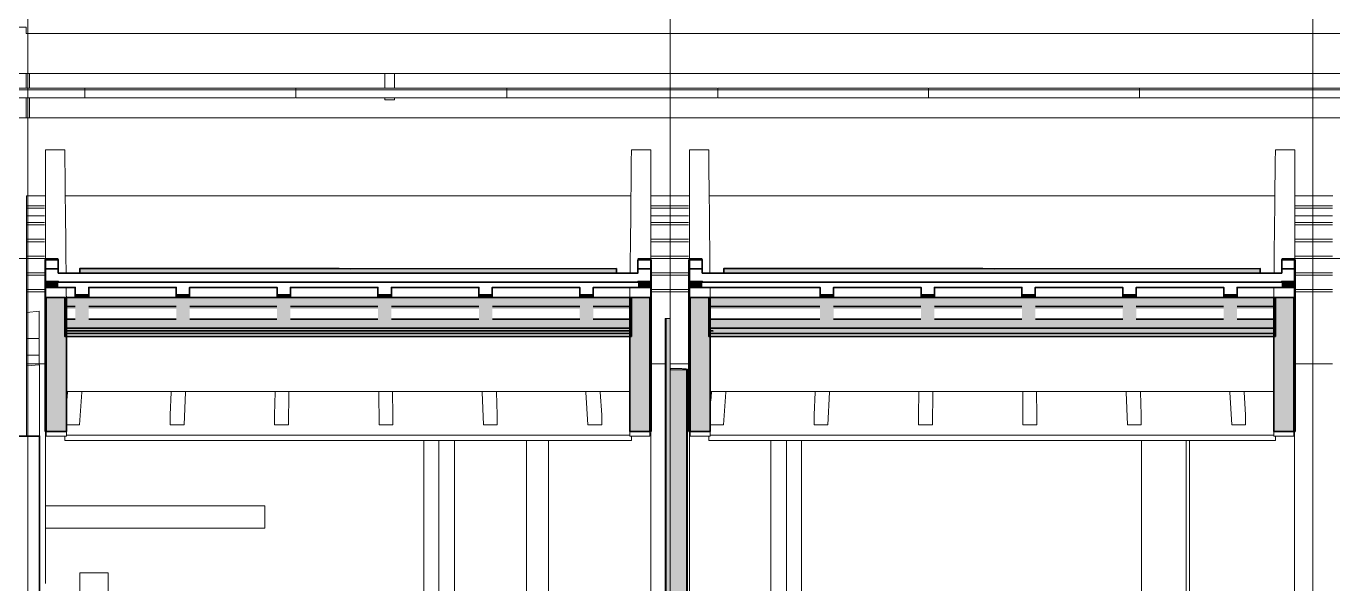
# Model space of a CAD drawing. Header units: millimetres. Extents: x 0 to 153524, y 0 to 59400.
# Drawn here: x 34685 to 40535, y 46951 to 49449 of the extents above; entities that cross this region are included whole.
import ezdxf

# ---------------------------------------------------------------- set-up
doc = ezdxf.new("R2010")
doc.units = ezdxf.units.MM
doc.linetypes.add('DASHDOT', pattern=[3.556, 2.54, -0.508, 0, -0.508])
for name, color, linetype, lineweight in [('01_切断（構造・壁）', 7, 'Continuous', 35), ('02_切断（家具）', 8, 'Continuous', 18), ('03_切断（ガラス）', 5, 'Continuous', 13), ('05_断熱（仮）', 2, 'Continuous', 9), ('10_見えがかり', 7, 'Continuous', 13), ('11_見えがかり（家具）', 8, 'Continuous', 9), ('12_見えがかり（ガラス）', 5, 'Continuous', 9), ('40_通り芯', 1, 'DASHDOT', 9)]:
    doc.layers.add(name, color=color, linetype=linetype, lineweight=lineweight)

msp = doc.modelspace()

# ---------------------------------------------------------------- hatches: boundary and pattern name
at = {"layer": '01_切断（構造・壁）'}
for points in [[(34769.2, 47633.3), (34769.2, 47701.5), (34769.2, 48402.3), (34769.4, 48402.3), (34771.1, 48402.3), (34771.1, 48334.1), (34771.1, 47633.3), (34771, 47633.3), (34771, 47633.3)], [(37482.9, 47633.3), (37481.1, 47633.3), (37481.1, 47701.5), (37481.1, 48402.3), (37481.3, 48402.3), (37483, 48402.3), (37483, 48334.1), (37483, 47633.3)], [(37654.1, 47633.3), (37653.9, 47633.3), (37652.2, 47633.3), (37652.2, 47701.5), (37652.2, 48402.3), (37652.3, 48402.3), (37654.1, 48402.3), (37654.1, 48334.1), (37654.1, 48334.1)], [(40365.8, 47633.3), (40364, 47633.3), (40364, 47701.5), (40364, 48402.3), (40364.2, 48402.3), (40366, 48402.3), (40366, 48334.1), (40366, 48334.1), (40366, 47633.3)], [(36137.7, 48342.4), (36085.3, 48342.5), (34924.9, 48342.5), (34924.9, 48352.8), (34924.9, 48362.5), (36085.7, 48362.5), (36138, 48362.4), (37327.4, 48362.5), (37327.4, 48352.1), (37327.4, 48342.5), (36137.7, 48342.4)], [(40210.3, 48342.5), (39021.6, 48342.4), (38968.3, 48342.5), (37807.8, 48342.5), (37807.8, 48352.8), (37807.8, 48362.5), (38968.6, 48362.5), (39021.9, 48362.4), (40210.3, 48362.5), (40210.3, 48352.1)], [(34794.8, 48233.3), (34864.7, 48233.3), (34864.7, 47633.3), (34810.1, 47633.3), (34774.7, 47633.3), (34774.7, 48233.3)], [(37387.6, 48233.3), (37407.8, 48233.3), (37477.6, 48233.3), (37477.6, 47633.3), (37423, 47633.3), (37387.6, 47633.3)], [(37677.8, 48233.3), (37747.6, 48233.3), (37747.6, 47633.3), (37693, 47633.3), (37657.6, 47633.3), (37657.6, 48233.3)], [(40270.6, 48233.3), (40290.7, 48233.3), (40360.6, 48233.3), (40360.6, 47633.3), (40306, 47633.3), (40270.6, 47633.3)]]:
    msp.add_hatch(color=7, dxfattribs=at).paths.add_polyline_path(points)
at = {"layer": '01_切断（構造・壁）', "true_color": 0xe9dcc4}
for points in [[(36054.2, 48095.4), (37394.6, 48095.4), (37394.6, 48083.4), (36204.5, 48083.4), (34857.6, 48083.4), (34857.6, 48095.4)], [(40277.6, 48083.4), (40277.6, 48071.4), (38937.1, 48071.4), (37740.6, 48071.4), (37740.6, 48072.2), (37740.5, 48083.4), (37759.6, 48083.4), (37740.6, 48083.4), (37740.6, 48095.4), (38937.1, 48095.4), (40277.6, 48095.4), (40277.6, 48083.4)], [(37394.6, 48083.4), (37394.6, 48071.4), (36054.2, 48071.4), (34857.6, 48071.4), (34857.6, 48072.2), (34857.6, 48083.4), (36204.1, 48083.4), (36204.1, 48083.4)]]:
    msp.add_hatch(color=8, dxfattribs=at).paths.add_polyline_path(points)
at = {"layer": '02_切断（家具）'}
msp.add_hatch(color=8, dxfattribs=at).paths.add_polyline_path([(37613.2, 47909.4), (37613.8, 47909.4), (37614.4, 47909.4), (37615, 47909.4), (37615.5, 47909.4), (37616.1, 47909.4), (37616.6, 47909.4), (37617.1, 47909.4), (37617.6, 47909.4), (37618.1, 47909.4), (37618.6, 47909.4), (37619.1, 47909.4), (37619.6, 47909.4), (37620.1, 47909.4), (37620.6, 47909.4), (37621.1, 47909.4), (37621.7, 47909.4), (37622.2, 47909.4), (37622.7, 47909.4), (37623.2, 47909.4), (37623.7, 47909.4), (37624.3, 47909.4), (37625.8, 47909.4), (37626.3, 47909.4), (37627.8, 47909.4), (37628.3, 47909.4), (37629.7, 47909.4), (37630.2, 47909.4), (37630.6, 47909.4), (37631, 47909.4), (37631.4, 47909.4), (37631.8, 47909.4), (37632.2, 47909.4), (37632.6, 47909.4), (37633, 47909.4), (37633.5, 47909.4), (37633.9, 47909.4), (37634.3, 47909.4), (37634.7, 47909.4), (37635.1, 47909.4), (37635.5, 47909.4), (37636, 47909.4), (37636.4, 47909.4), (37637, 47909.4), (37637.4, 47909.4), (37638, 47909.4), (37638.3, 47909.4), (37638.8, 47909.4), (37639.1, 47909.4), (37639.5, 47909.4), (37639.8, 47909.4), (37640.1, 47909.4), (37640.3, 47909.4), (37640.5, 47909.4), (37640.7, 47909.4), (37640.8, 47909.4), (37641, 47909.4), (37641.1, 47909.4), (37641.1, 45698.2), (37641.1, 45698.2), (37641.1, 44900), (37640.4, 44900), (37637.9, 44900), (37635.6, 44900), (37633.5, 44900), (37631.5, 44900), (37629.7, 44900), (37628, 44900), (37626.4, 44900), (37625, 44900), (37623.6, 44900), (37622.3, 44900), (37621, 44900), (37619.8, 44900), (37618.6, 44900), (37617.4, 44900), (37616.3, 44900), (37615.1, 44900), (37614.1, 44900), (37613, 44900), (37612, 44900), (37611, 44900), (37610, 44900), (37609, 44900), (37608.1, 44900), (37607.2, 44900), (37606.3, 44900), (37605.4, 44900), (37604.5, 44900), (37603.7, 44900), (37602.9, 44900), (37602.1, 44900), (37601.3, 44900), (37600.5, 44900), (37599.8, 44900), (37599, 44900), (37598.3, 44900), (37597.6, 44900), (37596.9, 44900), (37596.2, 44900), (37595.6, 44900), (37594.9, 44900), (37594.3, 44900), (37593.6, 44900), (37593, 44900), (37592.3, 44900), (37591.6, 44900), (37591, 44900), (37590.3, 44900), (37589.5, 44900), (37588.8, 44900), (37588.1, 44900), (37587.3, 44900), (37586.6, 44900), (37585.8, 44900), (37585, 44900), (37584.2, 44900), (37583.3, 44900), (37582.5, 44900), (37581.6, 44900), (37580.7, 44900), (37579.8, 44900), (37578.9, 44900), (37578, 44900), (37577, 44900), (37576, 44900), (37575, 44900), (37574, 44900), (37573, 44900), (37571.9, 44900), (37570.8, 44900), (37569.7, 44900), (37568.6, 44900), (37567.4, 44900), (37566.2, 44900), (37564.9, 44900), (37563.6, 44900), (37562.2, 44900), (37560.6, 44900), (37559, 44900), (37557.3, 44900), (37555.4, 44900), (37553.3, 44900), (37551.1, 44900), (37550.6, 44900), (37550.6, 47375.2), (37550.6, 48140), (37551.9, 48140), (37553.6, 48140), (37555.2, 48140), (37556.9, 48140), (37558.5, 48140), (37560.2, 48140), (37561.8, 48140), (37563.4, 48140), (37565.1, 48140), (37566.7, 48140), (37567.6, 48140), (37567.6, 47963.9), (37567.6, 47909.3), (37568.3, 47909.3), (37569.9, 47909.3), (37571.5, 47909.3), (37573, 47909.3), (37574.6, 47909.3), (37576.2, 47909.3), (37577.8, 47909.3), (37579.3, 47909.3), (37580.9, 47909.3), (37582.4, 47909.3), (37583.9, 47909.3), (37585.4, 47909.3), (37587, 47909.3), (37588.5, 47909.3), (37590.1, 47909.3), (37591.7, 47909.3), (37593.4, 47909.3), (37595.2, 47909.3), (37597, 47909.3), (37598.9, 47909.3), (37600.9, 47909.3), (37602.9, 47909.3), (37605, 47909.4), (37607.2, 47909.4), (37609.5, 47909.4), (37609.8, 47909.4), (37610.5, 47909.4), (37611.2, 47909.4), (37611.9, 47909.4), (37612.6, 47909.4), (37612.6, 47909.4)])
at = {"layer": '05_断熱（仮）', "true_color": 0xf3d98b}
for points in [[(34801.7, 48305.3), (34828.8, 48305.3), (34828.8, 48278.4), (34771.1, 48278.4), (34771.1, 48305.3)], [(37454, 48305.3), (37481.1, 48305.3), (37481.1, 48278.4), (37423.4, 48278.4), (37423.4, 48305.3)], [(37684.7, 48305.3), (37711.7, 48305.3), (37711.7, 48278.4), (37654.1, 48278.4), (37654.1, 48305.3)], [(40337, 48305.3), (40364, 48305.3), (40364, 48278.4), (40306.4, 48278.4), (40306.4, 48305.3)], [(37394.7, 48233.4), (37394.7, 48181.4), (37223.4, 48181.4), (37223.4, 48160), (37223.4, 48160), (37223.4, 48136.5), (37193.7, 48136.5), (37163.4, 48136.5), (37163.4, 48158.1), (37163.4, 48181.4), (36771.7, 48181.4), (36771.7, 48160.1), (36771.7, 48136.7), (36741.9, 48136.7), (36711.6, 48136.7), (36711.6, 48158.2), (36711.6, 48181.4), (36320, 48181.4), (36320, 48160.2), (36320, 48136.8), (36290.2, 48136.8), (36290.2, 48136.8), (36259.9, 48136.8), (36259.9, 48158.3), (36259.9, 48181.4), (36053, 48181.4), (35868.2, 48181.4), (35868.2, 48160.2), (35868.2, 48136.8), (35838.5, 48136.7), (35838.5, 48136.7), (35808.2, 48136.7), (35808.2, 48158.3), (35808.2, 48181.4), (35416.5, 48181.4), (35416.5, 48160.1), (35416.5, 48136.7), (35386.7, 48136.7), (35356.4, 48136.6), (35356.4, 48158.2), (35356.4, 48181.4), (34964.8, 48181.4), (34964.8, 48159.9), (34964.8, 48136.5), (34935, 48136.5), (34904.7, 48136.5), (34904.7, 48158), (34904.7, 48181.4), (34857.6, 48181.4), (34857.5, 48233.4), (36201.9, 48233.4)], [(34964.8, 48245.4), (34964.8, 48233.5), (34935, 48233.5), (34904.7, 48233.5), (34904.7, 48245.4)], [(35356.4, 48233.6), (35356.4, 48245.4), (35416.5, 48245.4), (35416.5, 48233.7), (35386.7, 48233.7)], [(35838.5, 48233.7), (35808.2, 48233.7), (35808.2, 48245.4), (35868.2, 48245.4), (35868.2, 48233.8), (35838.5, 48233.7)], [(36290.2, 48233.8), (36259.9, 48233.8), (36259.9, 48245.4), (36320, 48245.4), (36320, 48233.8), (36290.2, 48233.8)], [(36711.6, 48233.7), (36711.6, 48245.4), (36771.7, 48245.4), (36771.7, 48233.7), (36741.9, 48233.7)], [(37163.4, 48233.5), (37163.4, 48245.4), (37223.4, 48245.4), (37223.4, 48233.5), (37193.7, 48233.5)], [(40106.4, 48160), (40106.4, 48136.5), (40076.6, 48136.5), (40046.3, 48136.5), (40046.3, 48158.1), (40046.3, 48181.4), (39654.6, 48181.4), (39654.6, 48160.1), (39654.6, 48136.7), (39624.9, 48136.7), (39594.6, 48136.7), (39594.6, 48158.2), (39594.6, 48181.4), (39202.9, 48181.4), (39202.9, 48160.2), (39202.9, 48136.8), (39173.1, 48136.8), (39142.8, 48136.8), (39142.8, 48158.3), (39142.8, 48181.4), (38935.9, 48181.4), (38751.2, 48181.4), (38751.2, 48160.2), (38751.2, 48136.8), (38721.4, 48136.7), (38691.1, 48136.7), (38691.1, 48158.3), (38691.1, 48181.4), (38299.4, 48181.4), (38299.4, 48160.1), (38299.4, 48136.7), (38269.7, 48136.7), (38239.4, 48136.6), (38239.4, 48136.6), (38239.4, 48158.2), (38239.4, 48181.4), (37740.5, 48181.4), (37740.5, 48233.4), (39084.8, 48233.4), (40277.6, 48233.4), (40277.6, 48181.4), (40106.4, 48181.4)], [(38239.4, 48233.6), (38239.4, 48233.6), (38239.4, 48245.4), (38299.4, 48245.4), (38299.4, 48233.7), (38269.7, 48233.7)], [(38691.1, 48233.7), (38691.1, 48245.4), (38751.2, 48245.4), (38751.2, 48233.8), (38721.4, 48233.7)], [(39142.8, 48233.8), (39142.8, 48245.4), (39202.9, 48245.4), (39202.9, 48233.8), (39173.1, 48233.8)], [(39594.6, 48233.7), (39594.6, 48245.4), (39654.6, 48245.4), (39654.6, 48233.7), (39624.9, 48233.7)], [(40046.3, 48245.4), (40106.4, 48245.4), (40106.4, 48233.5), (40076.6, 48233.5), (40046.3, 48233.5)], [(37394.6, 48136.4), (37394.6, 48095.4), (36054.2, 48095.4), (34857.6, 48095.4), (34857.6, 48136.4), (36201.9, 48136.4)], [(39084.8, 48136.4), (40277.6, 48136.4), (40277.6, 48095.4), (38937.1, 48095.4), (37740.6, 48095.4), (37740.5, 48136.4)]]:
    msp.add_hatch(color=8, dxfattribs=at).paths.add_polyline_path(points)

# ---------------------------------------------------------------- linework, layer by layer
at = {"layer": '01_切断（構造・壁）'}
for points in [[(34769.2, 47633.3), (34769.2, 47701.5), (34769.2, 48402.3), (34769.4, 48402.3), (34771.1, 48402.3), (34771.1, 48334.1), (34771.1, 47633.3), (34771, 47633.3), (34771, 47633.3), (34769.2, 47633.3)], [(34935, 48233.5), (34904.7, 48233.5), (34904.7, 48255), (34904.7, 48278.4), (34771.1, 48278.4), (34771.1, 48312.1), (34771.1, 48342.4), (34771.1, 48342.4), (34771.1, 48374.2), (34771.1, 48402.3), (34801.7, 48402.3), (34828.8, 48402.3), (34828.8, 48370.5), (34828.8, 48342.4), (36054.2, 48342.4), (37423.4, 48342.4), (37423.4, 48374.2), (37423.4, 48402.3), (37454, 48402.3), (37481.1, 48402.3), (37481.1, 48370.5), (37481.1, 48342.4), (37481.1, 48342.4), (37481.1, 48308.7), (37481.1, 48278.4), (37481.1, 48278.4), (37223.4, 48278.4), (37223.4, 48257), (37223.4, 48257), (37223.4, 48233.5), (37193.7, 48233.5), (37163.4, 48233.5), (37163.4, 48255.1), (37163.4, 48278.4), (36771.7, 48278.4), (36771.7, 48257.1), (36771.7, 48233.7), (36741.9, 48233.7), (36711.6, 48233.7), (36711.6, 48255.2), (36711.6, 48278.4), (36320, 48278.4), (36320, 48257.2), (36320, 48233.8), (36290.2, 48233.8), (36290.2, 48233.8), (36259.9, 48233.8), (36259.9, 48255.3), (36259.9, 48278.4), (36053, 48278.4), (35868.2, 48278.4), (35868.2, 48257.2), (35868.2, 48233.8), (35838.5, 48233.7), (35838.5, 48233.7), (35808.2, 48233.7), (35808.2, 48255.3), (35808.2, 48278.4), (35416.5, 48278.4), (35416.5, 48257.1), (35416.5, 48233.7), (35386.7, 48233.7), (35356.4, 48233.6), (35356.4, 48255.2), (35356.4, 48278.4), (34964.8, 48278.4), (34964.8, 48256.9), (34964.8, 48233.5), (34935, 48233.5)], [(37482.9, 47633.3), (37481.1, 47633.3), (37481.1, 47701.5), (37481.1, 48402.3), (37481.3, 48402.3), (37483, 48402.3), (37483, 48334.1), (37483, 47633.3), (37482.9, 47633.3)], [(37654.1, 47633.3), (37653.9, 47633.3), (37652.2, 47633.3), (37652.2, 47701.5), (37652.2, 48402.3), (37652.3, 48402.3), (37654.1, 48402.3), (37654.1, 48334.1), (37654.1, 48334.1), (37654.1, 47633.3)], [(40106.4, 48233.5), (40076.6, 48233.5), (40046.3, 48233.5), (40046.3, 48255.1), (40046.3, 48278.4), (39654.6, 48278.4), (39654.6, 48257.1), (39654.6, 48233.7), (39624.9, 48233.7), (39594.6, 48233.7), (39594.6, 48255.2), (39594.6, 48278.4), (39202.9, 48278.4), (39202.9, 48257.2), (39202.9, 48233.8), (39173.1, 48233.8), (39142.8, 48233.8), (39142.8, 48255.3), (39142.8, 48278.4), (38935.9, 48278.4), (38751.2, 48278.4), (38751.2, 48257.2), (38751.2, 48233.8), (38721.4, 48233.7), (38691.1, 48233.7), (38691.1, 48255.3), (38691.1, 48278.4), (38299.4, 48278.4), (38299.4, 48257.1), (38299.4, 48233.7), (38269.7, 48233.7), (38239.4, 48233.6), (38239.4, 48233.6), (38239.4, 48255.2), (38239.4, 48278.4), (37654.1, 48278.4), (37654.1, 48312.1), (37654, 48342.4), (37654.1, 48342.4), (37654.1, 48374.2), (37654.1, 48402.3), (37684.7, 48402.3), (37711.7, 48402.3), (37711.7, 48370.5), (37711.7, 48342.4), (38937.1, 48342.4), (40306.4, 48342.4), (40306.4, 48374.2), (40306.4, 48402.3), (40337, 48402.3), (40364, 48402.3), (40364, 48370.5), (40364, 48342.4), (40364.1, 48342.4), (40364.1, 48308.7), (40364, 48278.4), (40106.4, 48278.4), (40106.4, 48257), (40106.4, 48233.5)], [(40365.8, 47633.3), (40364, 47633.3), (40364, 47701.5), (40364, 48402.3), (40364.2, 48402.3), (40366, 48402.3), (40366, 48334.1), (40366, 48334.1), (40366, 47633.3), (40365.8, 47633.3)], [(34772.1, 48362.3), (34801.7, 48362.3), (34827.8, 48362.3)], [(36137.7, 48342.4), (36085.3, 48342.5), (34924.9, 48342.5), (34924.9, 48352.8), (34924.9, 48362.5), (36085.7, 48362.5), (36138, 48362.4), (37327.4, 48362.5), (37327.4, 48352.1), (37327.4, 48342.5), (36137.7, 48342.4), (36137.7, 48342.4)], [(37424.4, 48362.3), (37454, 48362.3), (37480.1, 48362.3)], [(37655.1, 48362.3), (37684.7, 48362.3), (37710.7, 48362.3)], [(40210.3, 48342.5), (39021.6, 48342.4), (38968.3, 48342.5), (37807.8, 48342.5), (37807.8, 48352.8), (37807.8, 48362.5), (38968.6, 48362.5), (39021.9, 48362.4), (40210.3, 48362.5), (40210.3, 48352.1), (40210.3, 48342.5)], [(40307.4, 48362.3), (40337, 48362.3), (40363, 48362.3)], [(34772.1, 48305.3), (34801.7, 48305.3), (34828.8, 48305.3), (34828.8, 48304.8)], [(34829.3, 48302.4), (36054.2, 48302.4), (37422.9, 48302.4)], [(37423.4, 48304.8), (37423.4, 48305.3), (37454, 48305.3), (37480.1, 48305.3)], [(37655.1, 48305.3), (37684.7, 48305.3), (37711.7, 48305.3), (37711.7, 48304.8)], [(37712.2, 48302.4), (38937.1, 48302.4), (40305.9, 48302.4)], [(40306.4, 48304.8), (40306.4, 48305.3), (40337, 48305.3), (40363.1, 48305.3)], [(34794.8, 48233.3), (34864.7, 48233.3), (34864.7, 47633.3), (34810.1, 47633.3), (34774.7, 47633.3), (34774.7, 48233.3), (34794.8, 48233.3)], [(34857.6, 48083.4), (34857.6, 48163), (34857.5, 48233.4), (36201.9, 48233.4), (37394.7, 48233.4), (37394.7, 48153.9), (37394.6, 48083.4), (36204.5, 48083.4), (34857.6, 48083.4)], [(34905.7, 48245.4), (34963.8, 48245.4)], [(35357.4, 48245.4), (35415.5, 48245.4)], [(35809.2, 48245.4), (35867.2, 48245.4)], [(36260.9, 48245.4), (36319, 48245.4)], [(36712.6, 48245.4), (36770.7, 48245.4)], [(37164.4, 48245.4), (37222.4, 48245.4)], [(37387.6, 48233.3), (37407.8, 48233.3), (37477.6, 48233.3), (37477.6, 47633.3), (37423, 47633.3), (37387.6, 47633.3), (37387.6, 48233.3)], [(37677.8, 48233.3), (37747.6, 48233.3), (37747.6, 47633.3), (37693, 47633.3), (37657.6, 47633.3), (37657.6, 48233.3), (37677.8, 48233.3)], [(40277.6, 48233.4), (40277.6, 48153.9), (40277.6, 48083.4), (40277.6, 48083.4), (40277.6, 48070.7), (40277.6, 48059.4), (39087.5, 48059.4), (37740.6, 48059.4), (37740.6, 48072.2), (37740.5, 48083.4), (37759.6, 48083.4), (37740.6, 48083.4), (37740.5, 48163), (37740.5, 48233.4), (39084.8, 48233.4), (40277.6, 48233.4)], [(38240.4, 48245.4), (38298.4, 48245.4)], [(38692.1, 48245.4), (38750.2, 48245.4)], [(39143.8, 48245.4), (39201.9, 48245.4)], [(39595.6, 48245.4), (39653.6, 48245.4)], [(40047.3, 48245.4), (40105.4, 48245.4)], [(40270.6, 48233.3), (40290.7, 48233.3), (40360.6, 48233.3), (40360.6, 47633.3), (40306, 47633.3), (40270.6, 47633.3), (40270.6, 48233.3)], [(34858.6, 48193.4), (34904.2, 48193.4)], [(34965.3, 48193.4), (35355.9, 48193.4)], [(35417, 48193.4), (35807.7, 48193.4)], [(35868.7, 48193.4), (36201.9, 48193.4), (36259.4, 48193.4)], [(36320.5, 48193.4), (36711.1, 48193.4)], [(36772.2, 48193.4), (37162.9, 48193.4)], [(37223.9, 48193.4), (37393.7, 48193.4)], [(37741.5, 48193.4), (38238.9, 48193.4)], [(38299.9, 48193.4), (38690.6, 48193.4)], [(38751.7, 48193.4), (39084.8, 48193.4), (39142.3, 48193.4)], [(39203.4, 48193.4), (39594.1, 48193.4)], [(39655.1, 48193.4), (40045.8, 48193.4)], [(40106.9, 48193.4), (40276.6, 48193.4)], [(34858.6, 48136.4), (34904.2, 48136.4)], [(34858.6, 48095.4), (36054.2, 48095.4), (37393.6, 48095.4)], [(34965.3, 48136.4), (35355.9, 48136.4)], [(35417, 48136.4), (35807.7, 48136.4)], [(35868.7, 48136.4), (36201.9, 48136.4), (36259.4, 48136.4)], [(36320.5, 48136.4), (36711.1, 48136.4)], [(36772.2, 48136.4), (37162.9, 48136.4)], [(37223.9, 48136.4), (37393.6, 48136.4)], [(37741.5, 48136.4), (38238.9, 48136.4)], [(37741.6, 48095.4), (38937.1, 48095.4), (40276.6, 48095.4)], [(38299.9, 48136.4), (38690.6, 48136.4)], [(38751.7, 48136.4), (39084.8, 48136.4), (39142.3, 48136.4)], [(39203.4, 48136.4), (39594.1, 48136.4)], [(39655.1, 48136.4), (40045.8, 48136.4)], [(40106.9, 48136.4), (40276.6, 48136.4)], [(36204.1, 48083.4), (36204.1, 48083.4), (37394.6, 48083.4), (37394.6, 48070.7), (37394.6, 48059.4), (36204.5, 48059.4), (34857.6, 48059.4), (34857.6, 48072.2), (34857.6, 48083.4), (36204.1, 48083.4)], [(34858.6, 48071.4), (36054.2, 48071.4), (37393.6, 48071.4)], [(37741.6, 48071.4), (38937.1, 48071.4), (40276.6, 48071.4)], [(34682.2, 47613), (34682.2, 47613), (34744.7, 47613), (34744.7, 47613), (34744.7, 46458.4), (34744.7, 44900), (34682.2, 44900), (34624.6, 44900), (34624.6, 46478.8), (34624.6, 47613), (34682.2, 47613), (34682.2, 47613)]]:
    msp.add_lwpolyline(points, dxfattribs=at)
at = {"layer": '02_切断（家具）'}
for points in [[(37550.6, 44900), (37550.6, 47375.2), (37550.6, 48140), (37551.9, 48140), (37553.6, 48140), (37555.2, 48140), (37556.9, 48140), (37558.5, 48140), (37560.2, 48140), (37561.8, 48140), (37563.4, 48140), (37565.1, 48140), (37566.7, 48140), (37567.6, 48140), (37567.6, 47963.9), (37567.6, 47909.3), (37568.3, 47909.3), (37569.9, 47909.3), (37571.5, 47909.3), (37573, 47909.3), (37574.6, 47909.3), (37576.2, 47909.3), (37577.8, 47909.3), (37579.3, 47909.3), (37580.9, 47909.3), (37582.4, 47909.3), (37583.9, 47909.3), (37585.4, 47909.3), (37587, 47909.3), (37588.5, 47909.3), (37590.1, 47909.3), (37591.7, 47909.3), (37593.4, 47909.3), (37595.2, 47909.3), (37597, 47909.3), (37598.9, 47909.3), (37600.9, 47909.3), (37602.9, 47909.3), (37605, 47909.4), (37607.2, 47909.4), (37609.5, 47909.4), (37609.8, 47909.4), (37610.5, 47909.4), (37611.2, 47909.4), (37611.9, 47909.4), (37612.6, 47909.4), (37612.6, 47909.4), (37613.2, 47909.4)], [(37613.2, 47909.4), (37613.8, 47909.4), (37614.4, 47909.4), (37615, 47909.4), (37615.5, 47909.4), (37616.1, 47909.4), (37616.6, 47909.4), (37617.1, 47909.4), (37617.6, 47909.4), (37618.1, 47909.4), (37618.6, 47909.4), (37619.1, 47909.4), (37619.6, 47909.4), (37620.1, 47909.4), (37620.6, 47909.4), (37621.1, 47909.4), (37621.7, 47909.4), (37622.2, 47909.4), (37622.7, 47909.4), (37623.2, 47909.4), (37623.7, 47909.4), (37624.3, 47909.4), (37625.8, 47909.4), (37626.3, 47909.4), (37627.8, 47909.4), (37628.3, 47909.4), (37629.7, 47909.4), (37630.2, 47909.4), (37630.6, 47909.4), (37631, 47909.4), (37631.4, 47909.4), (37631.8, 47909.4), (37632.2, 47909.4), (37632.6, 47909.4), (37633, 47909.4), (37633.5, 47909.4), (37633.9, 47909.4), (37634.3, 47909.4), (37634.7, 47909.4), (37635.1, 47909.4), (37635.5, 47909.4), (37636, 47909.4), (37636.4, 47909.4), (37637, 47909.4), (37637.4, 47909.4), (37638, 47909.4), (37638.3, 47909.4), (37638.8, 47909.4), (37639.1, 47909.4), (37639.5, 47909.4), (37639.8, 47909.4), (37640.1, 47909.4), (37640.3, 47909.4), (37640.5, 47909.4), (37640.7, 47909.4), (37640.8, 47909.4), (37641, 47909.4), (37641.1, 47909.4), (37641.1, 45698.2)]]:
    msp.add_lwpolyline(points, dxfattribs=at)
at = {"layer": '03_切断（ガラス）'}
for points in [[(34828.8, 48408.3), (34540.5, 48408.3)], [(37711.7, 48408.3), (37423.4, 48408.3)], [(40306.4, 48408.3), (40594.7, 48408.3)]]:
    msp.add_lwpolyline(points, dxfattribs=at)
at = {"layer": '10_見えがかり'}
for points in [[(14432, 48800), (14445.9, 48800), (14445.9, 49187.7), (14445.9, 49331), (14561.6, 49331), (14562.8, 49187.7), (14562.8, 49037.7), (15203, 49037.7), (15657, 49181), (34541.3, 49181), (34541.3, 49037.7), (46072.1, 49037.7), (46072.1, 49181), (69280.7, 49181), (69280.7, 48364.3)], [(69459.8, 49236), (62929.6, 49236), (55970.7, 49236), (28091.8, 49236), (21132.9, 49236), (14564, 49236)], [(34684.7, 49172.2), (34684.7, 49234)], [(36291.2, 49234), (36291.2, 49172.2)], [(36333.5, 49172.2), (36333.5, 49195.7), (36333.5, 49214.2), (36333.5, 49227.6), (36333.5, 49234)], [(34543.3, 49170.2), (34947.3, 49170.2), (34947.4, 49166.8), (34947.4, 49126.8), (34543.3, 49126.8)], [(34949.3, 49170.2), (35889.9, 49170.2)], [(35891.8, 49166.8), (35891.9, 49170.2), (36836.3, 49170.2), (36836.4, 49166.8), (36836.4, 49126.8), (35891.8, 49126.8), (35891.8, 49166.8)], [(36838.3, 49170.2), (37778.9, 49170.2)], [(37780.8, 49166.8), (37780.9, 49170.2), (38723.5, 49170.2)], [(38723.4, 49126.8), (37780.8, 49126.8), (37780.8, 49166.8)], [(38725.4, 49166.8), (38725.5, 49170.2), (39668, 49170.2)], [(39667.9, 49126.8), (38725.4, 49126.8), (38725.4, 49166.8)], [(40612.4, 49126.8), (39669.9, 49126.8), (39669.9, 49166.8), (39670, 49170.2)], [(39670, 49170.2), (40612.5, 49170.2)], [(34684.7, 49039.7), (34684.7, 49124.8)], [(35889.8, 49126.8), (34949.4, 49126.8)], [(36291.2, 49124.8), (36291.2, 49118.6), (36333.5, 49118.6)], [(36333.5, 49118.6), (36333.5, 49124.8)], [(37778.8, 49126.8), (36838.4, 49126.8)], [(34771.2, 48404.3), (34771.2, 48417.3), (34771.2, 48442.7), (34771.2, 48468.7), (34771.2, 48494.7), (34771.2, 48520), (34771.2, 48545.3), (34771.2, 48571.3), (34771.2, 48597.3), (34771.2, 48622.7), (34771.2, 48646.7), (34771.2, 48668.5), (34771.2, 48687.5), (34771.2, 48703.2), (34771.2, 48715.3), (34771.2, 48723.6), (34771.2, 48728.5), (34771.2, 48730), (34771.2, 48730), (34771.2, 48894.8), (34857.7, 48894.8), (34858.3, 48840.7), (34858.8, 48786.6), (34859.4, 48732.5), (34860, 48678.4), (34860.5, 48624.2), (34861.1, 48570.1), (34861.7, 48516), (34862.2, 48461.9), (34862.8, 48407.8), (34863.4, 48353.6), (34863.5, 48344.4)], [(37388.9, 48344.4), (37389, 48353.6), (37389.5, 48407.8), (37390.1, 48461.9), (37390.7, 48516), (37391.3, 48570.1), (37391.8, 48624.2), (37392.4, 48678.4), (37393, 48732.5), (37393.5, 48786.6), (37394.1, 48840.7), (37394.6, 48894.8), (37481.1, 48894.8), (37481.1, 48730), (37481.2, 48730), (37481.2, 48728.5), (37481.2, 48723.6), (37481.2, 48715.3), (37481.2, 48703.2), (37481.2, 48687.5), (37481.2, 48668.5), (37481.2, 48646.7), (37481.2, 48622.7), (37481.2, 48597.3), (37481.2, 48571.3), (37481.2, 48545.3), (37481.2, 48520), (37481.2, 48494.7), (37481.2, 48468.7), (37481.2, 48442.7), (37481.2, 48417.3), (37481.2, 48404.3)], [(37654.1, 48404.3), (37654.1, 48417.3), (37654.1, 48442.7), (37654.1, 48468.7), (37654.1, 48494.7), (37654.1, 48520), (37654.1, 48545.3), (37654.1, 48571.3), (37654.1, 48597.3), (37654.1, 48622.7), (37654.1, 48646.7), (37654.1, 48668.5), (37654.1, 48687.5), (37654.1, 48703.2), (37654.1, 48715.3), (37654.1, 48723.6), (37654.1, 48728.5), (37654.1, 48730), (37654.1, 48730), (37654.2, 48894.8), (37740.7, 48894.8), (37741.2, 48840.7), (37741.8, 48786.6), (37742.3, 48732.5), (37742.9, 48678.4), (37743.5, 48624.2), (37744, 48570.1), (37744.6, 48516), (37745.2, 48461.9), (37745.8, 48407.8), (37746.3, 48353.6), (37746.4, 48344.4)], [(40271.8, 48344.4), (40271.9, 48353.6), (40272.5, 48407.8), (40273, 48461.9), (40273.6, 48516), (40274.2, 48570.1), (40274.8, 48624.2), (40275.3, 48678.4), (40275.9, 48732.5), (40276.4, 48786.6), (40277, 48840.7), (40277.5, 48894.8), (40364.1, 48894.8), (40364.1, 48730), (40364.1, 48730), (40364.1, 48728.5), (40364.1, 48723.6), (40364.1, 48715.3), (40364.1, 48703.2), (40364.1, 48687.5), (40364.1, 48668.5), (40364.1, 48646.7), (40364.1, 48622.7), (40364.1, 48597.3), (40364.1, 48571.3), (40364.1, 48545.3), (40364.1, 48520), (40364.1, 48494.7), (40364.1, 48468.7), (40364.1, 48442.7), (40364.1, 48417.3), (40364.1, 48404.3)], [(34769.2, 48688.7), (34685.6, 48688.7), (34685.6, 47615)], [(37390.5, 48688.7), (34861.9, 48688.7)], [(37652.1, 48688.7), (37483.2, 48688.7)], [(40273.4, 48688.7), (37744.8, 48688.7)], [(40535.1, 48688.7), (40366.1, 48688.7)], [(34687.6, 48644.1), (34767.2, 48644.1)], [(34767.2, 48633.2), (34687.6, 48633.2)], [(37485, 48644.1), (37650.2, 48644.1)], [(37650.2, 48633.2), (37485, 48633.2)], [(40368, 48644.1), (40533.1, 48644.1)], [(40533.1, 48633.2), (40368, 48633.2)], [(34767.2, 48598.3), (34687.6, 48598.3)], [(34687.6, 48569.1), (34767.2, 48569.1)], [(37650.2, 48598.3), (37485, 48598.3)], [(37485, 48569.1), (37650.2, 48569.1)], [(40533.1, 48598.3), (40368, 48598.3)], [(40368, 48569.1), (40533.1, 48569.1)], [(34767.2, 48558.2), (34687.6, 48558.2)], [(37650.2, 48558.2), (37485, 48558.2)], [(40533.1, 48558.2), (40368, 48558.2)], [(34687.6, 48494.1), (34767.2, 48494.1)], [(34767.2, 48483.2), (34687.6, 48483.2)], [(37485, 48494.1), (37650.2, 48494.1)], [(37650.2, 48483.2), (37485, 48483.2)], [(40368, 48494.1), (40533.1, 48494.1)], [(40533.1, 48483.2), (40368, 48483.2)], [(34687.6, 48419.1), (34767.2, 48419.1)], [(34767.2, 48408.2), (34687.6, 48408.2)], [(37485, 48419.1), (37650.2, 48419.1)], [(37650.2, 48408.2), (37485, 48408.2)], [(40368, 48419.1), (40533.1, 48419.1)], [(40533.1, 48408.2), (40368, 48408.2)], [(34687.6, 48344.1), (34767.2, 48344.1)], [(34767.2, 48333.2), (34687.6, 48333.2)], [(37485, 48344.1), (37650.2, 48344.1)], [(37650.2, 48333.2), (37485, 48333.2)], [(40368, 48344.1), (40533.1, 48344.1)], [(40533.1, 48333.2), (40368, 48333.2)], [(34687.6, 48269.1), (34767.2, 48269.1)], [(34864.2, 48276.4), (34864.6, 48245.4), (34864.7, 48235.4)], [(37387.7, 48235.4), (37387.8, 48245.4), (37388.1, 48276.4)], [(37485, 48269.1), (37650.2, 48269.1)], [(37747.2, 48276.4), (37747.5, 48245.4), (37747.6, 48235.4)], [(40270.6, 48235.4), (40270.7, 48245.4), (40271, 48276.4)], [(40368, 48269.1), (40533.1, 48269.1)], [(34767.2, 48258.2), (34687.6, 48258.2)], [(37650.2, 48258.2), (37485, 48258.2)], [(40533.1, 48258.2), (40368, 48258.2)], [(37385.5, 47811.7), (34866.8, 47811.7)], [(34866.9, 47771.5), (34869.7, 47809.7)], [(34934.7, 47809.7), (34924.3, 47662.5)], [(35391.7, 47662.5), (35329.6, 47662.5), (35329.6, 47707.2), (35334.4, 47809.7)], [(35398.1, 47809.7), (35391.7, 47662.5)], [(35859.2, 47662.5), (35797.1, 47662.5), (35797.1, 47707.2), (35799, 47809.7)], [(35861.5, 47809.7), (35859.2, 47662.5)], [(36326.7, 47662.5), (36264.5, 47662.5), (36263.4, 47809.7)], [(36325.5, 47809.7), (36326.7, 47707.2), (36326.7, 47662.5)], [(36794.2, 47662.5), (36732, 47662.5), (36726.8, 47809.7)], [(36790.2, 47809.7), (36794.2, 47707.2), (36794.2, 47662.5)], [(37261.7, 47662.5), (37199.5, 47662.5), (37190.2, 47809.7)], [(37254.8, 47809.7), (37261.7, 47707.2), (37261.7, 47662.5)], [(40268.4, 47811.7), (37749.8, 47811.7)], [(37749.8, 47771.3), (37752.7, 47809.7)], [(37817.6, 47809.7), (37807.2, 47662.5)], [(38274.7, 47662.5), (38212.5, 47662.5), (38212.5, 47707.2), (38217.3, 47809.7)], [(38281.1, 47809.7), (38274.7, 47662.5)], [(38742.2, 47662.5), (38680, 47662.5), (38680, 47707.2), (38682, 47809.7)], [(38744.5, 47809.7), (38742.2, 47662.5)], [(39209.7, 47662.5), (39147.5, 47662.5), (39146.3, 47809.7)], [(39208.4, 47809.7), (39209.7, 47707.2), (39209.7, 47662.5)], [(39677.1, 47662.5), (39615, 47662.5), (39609.7, 47809.7)], [(39673.1, 47809.7), (39677.2, 47707.2), (39677.1, 47662.5)], [(40144.6, 47662.5), (40082.5, 47662.5), (40073.1, 47809.7)], [(40137.8, 47809.7), (40144.6, 47707.2), (40144.6, 47662.5)], [(34771.3, 47629.4), (34771.3, 47596.4), (34771.3, 47414.3), (34771.3, 47232.2), (34771.3, 47050), (34771.3, 46952)], [(34864.7, 47631.3), (34865, 47612), (34774.8, 47612), (34774.7, 47631.3)], [(34924.3, 47662.5), (34866.9, 47662.5)], [(37477.6, 47631.3), (37477.5, 47612), (37387.4, 47612), (37387.6, 47631.3)], [(37481.1, 45046.4), (37481.1, 45228.6), (37481.1, 45410.7), (37481.1, 45592.9), (37481.1, 45775), (37481.1, 45957.1), (37481.1, 46139.3), (37481.1, 46321.4), (37481.1, 46503.6), (37481.1, 46685.7), (37481.1, 46867.9), (37481.1, 47050), (37481.1, 47232.2), (37481.1, 47414.3), (37481.1, 47596.4), (37481.1, 47629.4)], [(37654.2, 47629.4), (37654.2, 47596.4), (37654.2, 47414.3), (37654.2, 47232.2), (37654.2, 47050), (37654.2, 46867.9), (37654.2, 46685.7), (37654.2, 46503.6), (37654.2, 46321.4), (37654.2, 46139.3), (37654.2, 45957.1), (37654.2, 45775), (37654.2, 45592.9), (37654.2, 45410.7), (37654.2, 45228.6), (37654.2, 45046.4), (37654.2, 44912)], [(37747.7, 47631.3), (37747.9, 47612), (37657.8, 47612), (37657.7, 47631.3)], [(37807.2, 47662.5), (37749.9, 47662.5)], [(40360.6, 47631.3), (40360.5, 47612), (40270.3, 47612), (40270.5, 47631.3)], [(40364, 45046.4), (40364, 45228.6), (40364, 45410.7), (40364, 45592.9), (40364, 45775), (40364, 45957.1), (40364, 46139.3), (40364, 46321.4), (40364, 46503.6), (40364, 46685.7), (40364, 46867.9), (40364, 47050), (40364, 47232.2), (40364, 47414.3), (40364, 47596.4), (40364, 47629.4)], [(37394.6, 47592.7), (34857.6, 47592.7), (34857.6, 47610)], [(37385.4, 47616.7), (34866.9, 47616.7)], [(37394.6, 47610), (37394.6, 47592.7)], [(40277.5, 47592.7), (37740.5, 47592.7), (37740.5, 47610)], [(40268.3, 47616.7), (37749.9, 47616.7)], [(40277.6, 47610), (40277.5, 47592.7)], [(34773.3, 47300), (35753.5, 47300), (35753.5, 47200)], [(35753.5, 47200), (34773.3, 47200)], [(35797.4, 44900), (35052.3, 44900), (35052.3, 47000), (34924.9, 47000), (34924.9, 44900), (34773.3, 44900)]]:
    msp.add_lwpolyline(points, dxfattribs=at)
at = {"layer": '11_見えがかり（家具）'}
for points in [[(34687.6, 48166.9), (34743, 48171.7)], [(34743, 48171.7), (34743, 48052)], [(37545.8, 48140), (37548.6, 48140)], [(37545.8, 44912), (37545.8, 48140)], [(34687.6, 48050), (34743.3, 48050)], [(34743.3, 48050), (34743.3, 47977)], [(34687.6, 47975), (34743.5, 47975), (34743.5, 47934)], [(34687.6, 47927), (34744.5, 47932.1)], [(34744.5, 47932.1), (34744.7, 47615)], [(37569.6, 47914.6), (37570.6, 47914.7), (37572.9, 47914.8), (37575.1, 47914.9), (37577.4, 47915), (37579.7, 47915.1), (37582.1, 47915.1), (37584.4, 47915.2), (37586.7, 47915.2), (37589, 47915.2), (37591.3, 47915.3), (37593.6, 47915.3), (37595.8, 47915.3), (37598, 47915.3), (37600.3, 47915.3), (37602.6, 47915.2), (37604.9, 47915.2), (37607.2, 47915.2), (37609.6, 47915.1), (37611.9, 47915.1), (37614.2, 47915), (37616.5, 47914.9), (37618.8, 47914.8), (37621, 47914.7), (37623.2, 47914.6), (37625.3, 47914.5), (37627.3, 47914.4), (37629.3, 47914.2), (37631.2, 47914.1), (37632.9, 47913.9), (37634.6, 47913.8), (37636.2, 47913.6), (37637.7, 47913.4), (37639, 47913.2), (37640.2, 47913.1), (37641.3, 47912.9), (37642.3, 47912.7), (37643.2, 47912.5), (37643.9, 47912.3), (37644.5, 47912.1), (37645, 47911.9), (37645.4, 47911.7), (37645.6, 47911.5), (37645.8, 47911.3), (37645.8, 47911.1), (37645.8, 44912)], [(36465.8, 44912), (36465.8, 47590.7)], [(36533.1, 44912), (36533.1, 47590.7)], [(36602.8, 47590.7), (36602.8, 44912)], [(36924.2, 44912), (36924.2, 47590.7)], [(37023.3, 47590.7), (37023.3, 44912)], [(38018.8, 44912), (38018.8, 47590.7)], [(38088.5, 47590.7), (38088.5, 44912)], [(38155.6, 47590.7), (38155.6, 44912)], [(39678.1, 44912), (39678.1, 47590.7)], [(39877.7, 47590.7), (39877.7, 44912)], [(39893.8, 47590.7), (39893.8, 44912)]]:
    msp.add_lwpolyline(points, dxfattribs=at)
at = {"layer": '12_見えがかり（ガラス）'}
for points in [[(14167.7, 49384.3), (14167.7, 49444.3), (34684.5, 49444.3), (34684.5, 49415.2), (63513.8, 49415.2), (63513.8, 49444.3), (69894.8, 49444.3), (69894.8, 49415.2), (69894.8, 49355.2), (69894.8, 49163.5), (69609.8, 49163.5)], [(34699.1, 49234), (34699.1, 49172.2)], [(46070.1, 49163.5), (34543.3, 49163.5)], [(34699.1, 49124.8), (34699.1, 49039.7)], [(34767.2, 47935.7), (34687.6, 47935.7)], [(37543.8, 47935.7), (37485, 47935.7)], [(37650.2, 47935.7), (37569.6, 47935.7)], [(40533.1, 47935.7), (40368, 47935.7)]]:
    msp.add_lwpolyline(points, dxfattribs=at)
at = {"layer": '40_通り芯'}
for points in [[(34692.5, 43700), (34692.5, 54700)], [(37568.7, 43700), (37568.7, 54700)], [(40444.9, 43700), (40444.9, 54700)]]:
    msp.add_lwpolyline(points, dxfattribs=at)

doc.saveas('drawing.dxf')
